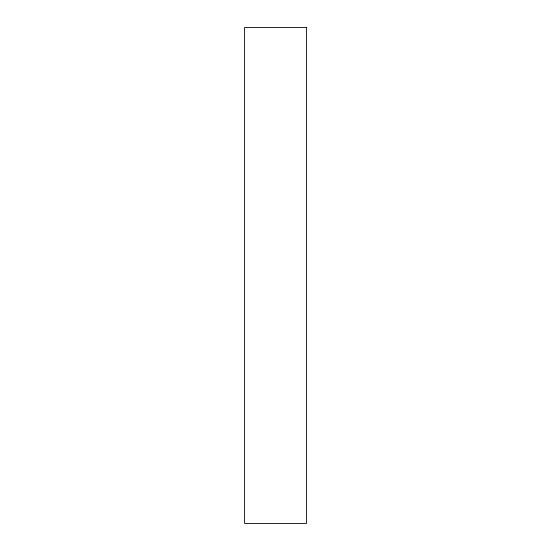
<?xml version="1.0" encoding="UTF-8"?>
<svg xmlns="http://www.w3.org/2000/svg" width="551" height="551" viewBox="0 0 551 551"><rect width="100%" height="100%" fill="white"/><g stroke="black" fill="none" stroke-linecap="round" stroke-linejoin="round"><path stroke-width="0.83" d="M306.411 27.55L244.589 27.55L244.589 523.45L306.411 523.45L306.411 27.55"/></g></svg>
